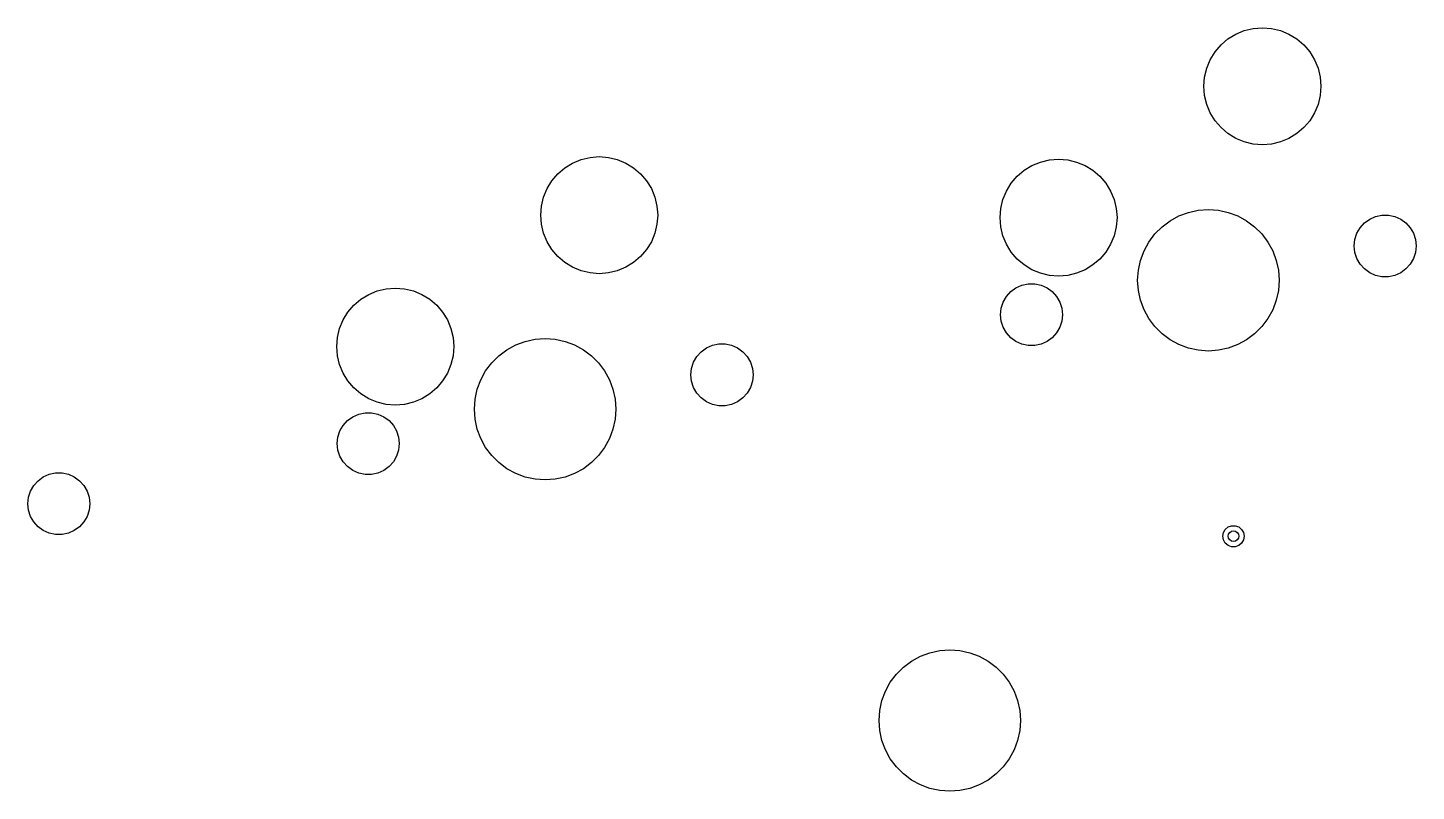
# Model space of a CAD drawing. Extents: x 101 to 518, y -308 to -134.
# Drawn here: x 303.81 to 342.96, y -269.69 to -248.16 of the extents above; entities that cross this region are included whole.
import ezdxf

# ---------------------------------------------------------------- set-up
doc = ezdxf.new("R2010")
doc.units = 0
doc.layers.add('BLACK', color=7, linetype='CONTINUOUS')

msp = doc.modelspace()

# ---------------------------------------------------------------- linework, layer by layer
at = {"layer": 'BLACK', "linetype": 'CONTINUOUS'}
for p, q in [((338.115087, -248.239351), (338.366848, -248.178908)), ((338.366848, -248.178908), (338.624965, -248.158594)), ((338.624965, -248.158594), (338.883082, -248.178908)), ((338.883082, -248.178908), (339.134843, -248.239351)), ((337.458239, -248.641868), (337.655119, -248.473716)), ((337.655119, -248.473716), (337.875881, -248.338433)), ((337.875881, -248.338433), (338.115087, -248.239351)), ((339.134843, -248.239351), (339.374049, -248.338433)), ((339.374049, -248.338433), (339.594811, -248.473716)), ((339.594811, -248.473716), (339.791691, -248.641868)), ((337.154804, -249.05951), (337.290087, -248.838748)), ((337.290087, -248.838748), (337.458239, -248.641868)), ((339.791691, -248.641868), (339.959843, -248.838748)), ((339.959843, -248.838748), (340.095126, -249.05951)), ((336.995279, -249.550477), (337.055722, -249.298716)), ((337.055722, -249.298716), (337.154804, -249.05951)), ((340.095126, -249.05951), (340.194208, -249.298716)), ((340.194208, -249.298716), (340.254651, -249.550477)), ((336.974965, -249.808594), (336.995279, -249.550477)), ((340.254651, -249.550477), (340.274965, -249.808594)), ((336.995279, -250.066711), (336.974965, -249.808594)), ((337.055722, -250.318472), (336.995279, -250.066711)), ((340.254651, -250.066711), (340.194208, -250.318472)), ((340.274965, -249.808594), (340.254651, -250.066711)), ((337.154804, -250.557678), (337.055722, -250.318472)), ((337.290087, -250.77844), (337.154804, -250.557678)), ((340.095126, -250.557678), (339.959843, -250.77844)), ((340.194208, -250.318472), (340.095126, -250.557678)), ((337.458239, -250.97532), (337.290087, -250.77844)), ((339.959843, -250.77844), (339.791691, -250.97532)), ((337.655119, -251.143472), (337.458239, -250.97532)), ((337.875881, -251.278755), (337.655119, -251.143472)), ((338.115087, -251.377837), (337.875881, -251.278755)), ((339.374049, -251.278755), (339.134843, -251.377837)), ((339.594811, -251.143472), (339.374049, -251.278755)), ((339.791691, -250.97532), (339.594811, -251.143472)), ((338.366848, -251.43828), (338.115087, -251.377837)), ((338.624965, -251.458594), (338.366848, -251.43828)), ((338.883082, -251.43828), (338.624965, -251.458594)), ((339.134843, -251.377837), (338.883082, -251.43828)), ((318.758241, -252.276779), (318.955121, -252.108627)), ((318.955121, -252.108627), (319.175883, -251.973344)), ((319.175883, -251.973344), (319.415089, -251.874262)), ((319.415089, -251.874262), (319.66685, -251.813819)), ((319.66685, -251.813819), (319.924967, -251.793505)), ((319.924967, -251.793505), (320.183084, -251.813819)), ((320.183084, -251.813819), (320.434845, -251.874262)), ((320.434845, -251.874262), (320.674051, -251.973344)), ((320.674051, -251.973344), (320.894813, -252.108627)), ((320.894813, -252.108627), (321.091693, -252.276779)), ((331.906442, -252.178686), (332.127204, -252.043403)), ((332.127204, -252.043403), (332.36641, -251.944321)), ((332.36641, -251.944321), (332.618171, -251.883878)), ((332.618171, -251.883878), (332.876288, -251.863564)), ((332.876288, -251.863564), (333.134405, -251.883878)), ((333.134405, -251.883878), (333.386166, -251.944321)), ((333.386166, -251.944321), (333.625372, -252.043403)), ((333.625372, -252.043403), (333.846134, -252.178686)), ((318.454806, -252.694421), (318.590089, -252.473659)), ((318.590089, -252.473659), (318.758241, -252.276779)), ((321.091693, -252.276779), (321.259845, -252.473659)), ((321.259845, -252.473659), (321.395128, -252.694421)), ((331.54141, -252.543718), (331.709562, -252.346838)), ((331.709562, -252.346838), (331.906442, -252.178686)), ((333.846134, -252.178686), (334.043014, -252.346838)), ((334.043014, -252.346838), (334.211166, -252.543718)), ((318.355724, -252.933627), (318.454806, -252.694421)), ((321.395128, -252.694421), (321.49421, -252.933627)), ((331.307045, -253.003686), (331.406127, -252.76448)), ((331.406127, -252.76448), (331.54141, -252.543718)), ((334.211166, -252.543718), (334.346449, -252.76448)), ((334.346449, -252.76448), (334.445531, -253.003686)), ((318.274967, -253.443505), (318.295281, -253.185388)), ((318.295281, -253.185388), (318.355724, -252.933627)), ((321.49421, -252.933627), (321.554653, -253.185388)), ((321.554653, -253.185388), (321.574967, -253.443505)), ((331.226288, -253.513564), (331.246602, -253.255447)), ((331.246602, -253.255447), (331.307045, -253.003686)), ((334.445531, -253.003686), (334.505974, -253.255447)), ((334.505974, -253.255447), (334.526288, -253.513564)), ((336.81718, -253.30631), (337.100942, -253.286015)), ((337.100942, -253.286015), (337.384704, -253.30631)), ((318.295281, -253.701622), (318.274967, -253.443505)), ((321.574967, -253.443505), (321.554653, -253.701622)), ((331.246602, -253.771681), (331.226288, -253.513564)), ((334.526288, -253.513564), (334.505974, -253.771681)), ((335.795215, -253.773026), (336.022958, -253.60254)), ((336.022958, -253.60254), (336.272646, -253.4662)), ((336.272646, -253.4662), (336.539195, -253.366782)), ((336.539195, -253.366782), (336.81718, -253.30631)), ((337.384704, -253.30631), (337.662689, -253.366782)), ((337.662689, -253.366782), (337.929238, -253.4662)), ((337.929238, -253.4662), (338.178926, -253.60254)), ((338.178926, -253.60254), (338.406669, -253.773026)), ((341.379718, -253.796293), (341.502119, -253.660353)), ((341.502119, -253.660353), (341.650108, -253.552833)), ((341.650108, -253.552833), (341.817218, -253.478431)), ((341.817218, -253.478431), (341.996146, -253.440398)), ((341.996146, -253.440398), (342.17907, -253.440398)), ((342.17907, -253.440398), (342.357998, -253.478431)), ((342.357998, -253.478431), (342.525108, -253.552833)), ((342.525108, -253.552833), (342.673097, -253.660353)), ((342.673097, -253.660353), (342.795498, -253.796293)), ((318.355724, -253.953383), (318.295281, -253.701622)), ((318.454806, -254.192589), (318.355724, -253.953383)), ((321.49421, -253.953383), (321.395128, -254.192589)), ((321.554653, -253.701622), (321.49421, -253.953383)), ((331.307045, -254.023442), (331.246602, -253.771681)), ((331.406127, -254.262648), (331.307045, -254.023442)), ((334.445531, -254.023442), (334.346449, -254.262648)), ((334.505974, -253.771681), (334.445531, -254.023442)), ((335.423567, -254.201931), (335.594053, -253.974188)), ((335.594053, -253.974188), (335.795215, -253.773026)), ((338.406669, -253.773026), (338.607831, -253.974188)), ((338.607831, -253.974188), (338.778317, -254.201931)), ((341.231729, -254.128682), (341.288256, -253.95471)), ((341.288256, -253.95471), (341.379718, -253.796293)), ((342.795498, -253.796293), (342.88696, -253.95471)), ((342.88696, -253.95471), (342.943487, -254.128682)), ((318.590089, -254.413351), (318.454806, -254.192589)), ((318.758241, -254.610231), (318.590089, -254.413351)), ((321.259845, -254.413351), (321.091693, -254.610231)), ((321.395128, -254.192589), (321.259845, -254.413351)), ((331.54141, -254.48341), (331.406127, -254.262648)), ((334.346449, -254.262648), (334.211166, -254.48341)), ((335.187809, -254.718168), (335.287227, -254.451619)), ((335.287227, -254.451619), (335.423567, -254.201931)), ((338.778317, -254.201931), (338.914657, -254.451619)), ((338.914657, -254.451619), (339.014075, -254.718168)), ((341.212608, -254.310605), (341.231729, -254.128682)), ((341.231729, -254.492528), (341.212608, -254.310605)), ((342.943487, -254.128682), (342.962608, -254.310605)), ((342.962608, -254.310605), (342.943487, -254.492528)), ((318.955121, -254.778383), (318.758241, -254.610231)), ((319.175883, -254.913666), (318.955121, -254.778383)), ((320.894813, -254.778383), (320.674051, -254.913666)), ((321.091693, -254.610231), (320.894813, -254.778383)), ((331.709562, -254.68029), (331.54141, -254.48341)), ((331.906442, -254.848442), (331.709562, -254.68029)), ((332.127204, -254.983725), (331.906442, -254.848442)), ((333.846134, -254.848442), (333.625372, -254.983725)), ((334.043014, -254.68029), (333.846134, -254.848442)), ((334.211166, -254.48341), (334.043014, -254.68029)), ((335.127337, -254.996153), (335.187809, -254.718168)), ((339.014075, -254.718168), (339.074547, -254.996153)), ((341.288256, -254.6665), (341.231729, -254.492528)), ((341.379718, -254.824917), (341.288256, -254.6665)), ((341.502119, -254.960857), (341.379718, -254.824917)), ((342.795498, -254.824917), (342.673097, -254.960857)), ((342.88696, -254.6665), (342.795498, -254.824917)), ((342.943487, -254.492528), (342.88696, -254.6665)), ((319.415089, -255.012748), (319.175883, -254.913666)), ((319.66685, -255.073191), (319.415089, -255.012748)), ((319.924967, -255.093505), (319.66685, -255.073191)), ((320.183084, -255.073191), (319.924967, -255.093505)), ((320.434845, -255.012748), (320.183084, -255.073191)), ((320.674051, -254.913666), (320.434845, -255.012748)), ((332.36641, -255.082807), (332.127204, -254.983725)), ((332.618171, -255.14325), (332.36641, -255.082807)), ((332.876288, -255.163564), (332.618171, -255.14325)), ((333.134405, -255.14325), (332.876288, -255.163564)), ((333.386166, -255.082807), (333.134405, -255.14325)), ((333.625372, -254.983725), (333.386166, -255.082807)), ((335.107042, -255.279915), (335.127337, -254.996153)), ((339.074547, -254.996153), (339.094842, -255.279915)), ((341.650108, -255.068377), (341.502119, -254.960857)), ((341.817218, -255.142779), (341.650108, -255.068377)), ((341.996146, -255.180812), (341.817218, -255.142779)), ((342.17907, -255.180812), (341.996146, -255.180812)), ((342.357998, -255.142779), (342.17907, -255.180812)), ((342.525108, -255.068377), (342.357998, -255.142779)), ((342.673097, -254.960857), (342.525108, -255.068377)), ((313.427206, -255.678314), (313.666412, -255.579232)), ((313.666412, -255.579232), (313.918173, -255.518789)), ((313.918173, -255.518789), (314.17629, -255.498475)), ((314.17629, -255.498475), (314.434407, -255.518789)), ((314.434407, -255.518789), (314.686168, -255.579232)), ((314.686168, -255.579232), (314.925374, -255.678314)), ((331.406386, -255.734913), (331.528787, -255.598973)), ((331.528787, -255.598973), (331.676776, -255.491453)), ((331.676776, -255.491453), (331.843886, -255.417051)), ((331.843886, -255.417051), (332.022814, -255.379018)), ((332.022814, -255.379018), (332.205738, -255.379018)), ((332.205738, -255.379018), (332.384666, -255.417051)), ((332.384666, -255.417051), (332.551776, -255.491453)), ((332.551776, -255.491453), (332.699765, -255.598973)), ((332.699765, -255.598973), (332.822166, -255.734913)), ((335.127337, -255.563677), (335.107042, -255.279915)), ((335.187809, -255.841662), (335.127337, -255.563677)), ((339.074547, -255.563677), (339.014075, -255.841662)), ((339.094842, -255.279915), (339.074547, -255.563677)), ((312.841412, -256.178629), (313.009564, -255.981749)), ((313.009564, -255.981749), (313.206444, -255.813597)), ((313.206444, -255.813597), (313.427206, -255.678314)), ((314.925374, -255.678314), (315.146136, -255.813597)), ((315.146136, -255.813597), (315.343016, -255.981749)), ((315.343016, -255.981749), (315.511168, -256.178629)), ((331.258397, -256.067302), (331.314924, -255.89333)), ((331.314924, -255.89333), (331.406386, -255.734913)), ((332.822166, -255.734913), (332.913628, -255.89333)), ((332.913628, -255.89333), (332.970155, -256.067302)), ((335.287227, -256.108211), (335.187809, -255.841662)), ((339.014075, -255.841662), (338.914657, -256.108211)), ((312.607047, -256.638597), (312.706129, -256.399391)), ((312.706129, -256.399391), (312.841412, -256.178629)), ((315.511168, -256.178629), (315.646451, -256.399391)), ((315.646451, -256.399391), (315.745533, -256.638597)), ((331.239276, -256.249225), (331.258397, -256.067302)), ((331.258397, -256.431148), (331.239276, -256.249225)), ((331.314924, -256.60512), (331.258397, -256.431148)), ((332.970155, -256.431148), (332.913628, -256.60512)), ((332.970155, -256.067302), (332.989276, -256.249225)), ((332.989276, -256.249225), (332.970155, -256.431148)), ((335.423567, -256.357899), (335.287227, -256.108211)), ((335.594053, -256.585642), (335.423567, -256.357899)), ((338.778317, -256.357899), (338.607831, -256.585642)), ((338.914657, -256.108211), (338.778317, -256.357899)), ((312.546604, -256.890358), (312.607047, -256.638597)), ((315.745533, -256.638597), (315.805976, -256.890358)), ((331.406386, -256.763537), (331.314924, -256.60512)), ((331.528787, -256.899477), (331.406386, -256.763537)), ((332.822166, -256.763537), (332.699765, -256.899477)), ((332.913628, -256.60512), (332.822166, -256.763537)), ((335.795215, -256.786804), (335.594053, -256.585642)), ((336.022958, -256.95729), (335.795215, -256.786804)), ((338.406669, -256.786804), (338.178926, -256.95729)), ((338.607831, -256.585642), (338.406669, -256.786804)), ((312.52629, -257.148475), (312.546604, -256.890358)), ((312.546604, -257.406592), (312.52629, -257.148475)), ((315.805976, -256.890358), (315.82629, -257.148475)), ((315.82629, -257.148475), (315.805976, -257.406592)), ((317.32296, -257.237451), (317.572648, -257.101111)), ((317.572648, -257.101111), (317.839197, -257.001693)), ((317.839197, -257.001693), (318.117182, -256.941221)), ((318.117182, -256.941221), (318.400944, -256.920926)), ((318.400944, -256.920926), (318.684706, -256.941221)), ((318.684706, -256.941221), (318.962691, -257.001693)), ((318.962691, -257.001693), (319.22924, -257.101111)), ((319.22924, -257.101111), (319.478928, -257.237451)), ((322.802121, -257.295264), (322.95011, -257.187744)), ((322.95011, -257.187744), (323.11722, -257.113342)), ((323.11722, -257.113342), (323.296148, -257.075309)), ((323.296148, -257.075309), (323.479072, -257.075309)), ((323.479072, -257.075309), (323.658, -257.113342)), ((323.658, -257.113342), (323.82511, -257.187744)), ((323.82511, -257.187744), (323.973099, -257.295264)), ((331.676776, -257.006997), (331.528787, -256.899477)), ((331.843886, -257.081399), (331.676776, -257.006997)), ((332.022814, -257.119432), (331.843886, -257.081399)), ((332.205738, -257.119432), (332.022814, -257.119432)), ((332.384666, -257.081399), (332.205738, -257.119432)), ((332.551776, -257.006997), (332.384666, -257.081399)), ((332.699765, -256.899477), (332.551776, -257.006997)), ((336.272646, -257.09363), (336.022958, -256.95729)), ((336.539195, -257.193048), (336.272646, -257.09363)), ((336.81718, -257.25352), (336.539195, -257.193048)), ((337.662689, -257.193048), (337.384704, -257.25352)), ((337.929238, -257.09363), (337.662689, -257.193048)), ((338.178926, -256.95729), (337.929238, -257.09363)), ((312.607047, -257.658353), (312.546604, -257.406592)), ((315.805976, -257.406592), (315.745533, -257.658353)), ((316.894055, -257.609099), (317.095217, -257.407937)), ((317.095217, -257.407937), (317.32296, -257.237451)), ((319.478928, -257.237451), (319.706671, -257.407937)), ((319.706671, -257.407937), (319.907833, -257.609099)), ((322.531731, -257.763593), (322.588258, -257.589621)), ((322.588258, -257.589621), (322.67972, -257.431204)), ((322.67972, -257.431204), (322.802121, -257.295264)), ((323.973099, -257.295264), (324.0955, -257.431204)), ((324.0955, -257.431204), (324.186962, -257.589621)), ((324.186962, -257.589621), (324.243489, -257.763593)), ((337.100942, -257.273815), (336.81718, -257.25352)), ((337.384704, -257.25352), (337.100942, -257.273815)), ((312.706129, -257.897559), (312.607047, -257.658353)), ((312.841412, -258.118321), (312.706129, -257.897559)), ((315.646451, -257.897559), (315.511168, -258.118321)), ((315.745533, -257.658353), (315.646451, -257.897559)), ((316.587229, -258.08653), (316.723569, -257.836842)), ((316.723569, -257.836842), (316.894055, -257.609099)), ((319.907833, -257.609099), (320.078319, -257.836842)), ((320.078319, -257.836842), (320.214659, -258.08653)), ((322.51261, -257.945516), (322.531731, -257.763593)), ((322.531731, -258.127439), (322.51261, -257.945516)), ((324.243489, -257.763593), (324.26261, -257.945516)), ((324.26261, -257.945516), (324.243489, -258.127439)), ((313.009564, -258.315201), (312.841412, -258.118321)), ((313.206444, -258.483353), (313.009564, -258.315201)), ((315.343016, -258.315201), (315.146136, -258.483353)), ((315.511168, -258.118321), (315.343016, -258.315201)), ((316.427339, -258.631064), (316.487811, -258.353079)), ((316.487811, -258.353079), (316.587229, -258.08653)), ((320.214659, -258.08653), (320.314077, -258.353079)), ((320.314077, -258.353079), (320.374549, -258.631064)), ((322.588258, -258.301411), (322.531731, -258.127439)), ((322.67972, -258.459828), (322.588258, -258.301411)), ((324.186962, -258.301411), (324.0955, -258.459828)), ((324.243489, -258.127439), (324.186962, -258.301411)), ((313.427206, -258.618636), (313.206444, -258.483353)), ((313.666412, -258.717718), (313.427206, -258.618636)), ((313.918173, -258.778161), (313.666412, -258.717718)), ((314.17629, -258.798475), (313.918173, -258.778161)), ((314.434407, -258.778161), (314.17629, -258.798475)), ((314.686168, -258.717718), (314.434407, -258.778161)), ((314.925374, -258.618636), (314.686168, -258.717718)), ((315.146136, -258.483353), (314.925374, -258.618636)), ((316.407044, -258.914826), (316.427339, -258.631064)), ((320.374549, -258.631064), (320.394844, -258.914826)), ((322.802121, -258.595768), (322.67972, -258.459828)), ((322.95011, -258.703288), (322.802121, -258.595768)), ((323.11722, -258.77769), (322.95011, -258.703288)), ((323.296148, -258.815723), (323.11722, -258.77769)), ((323.658, -258.77769), (323.479072, -258.815723)), ((323.82511, -258.703288), (323.658, -258.77769)), ((323.973099, -258.595768), (323.82511, -258.703288)), ((324.0955, -258.459828), (323.973099, -258.595768)), ((312.828789, -259.233884), (312.976778, -259.126364)), ((312.976778, -259.126364), (313.143888, -259.051962)), ((313.143888, -259.051962), (313.322816, -259.013929)), ((313.322816, -259.013929), (313.50574, -259.013929)), ((313.50574, -259.013929), (313.684668, -259.051962)), ((313.684668, -259.051962), (313.851778, -259.126364)), ((313.851778, -259.126364), (313.999767, -259.233884)), ((316.427339, -259.198588), (316.407044, -258.914826)), ((320.394844, -258.914826), (320.374549, -259.198588)), ((323.479072, -258.815723), (323.296148, -258.815723)), ((312.558399, -259.702213), (312.614926, -259.528241)), ((312.614926, -259.528241), (312.706388, -259.369824)), ((312.706388, -259.369824), (312.828789, -259.233884)), ((313.999767, -259.233884), (314.122168, -259.369824)), ((314.122168, -259.369824), (314.21363, -259.528241)), ((314.21363, -259.528241), (314.270157, -259.702213)), ((316.487811, -259.476573), (316.427339, -259.198588)), ((316.587229, -259.743122), (316.487811, -259.476573)), ((320.314077, -259.476573), (320.214659, -259.743122)), ((320.374549, -259.198588), (320.314077, -259.476573)), ((312.539278, -259.884136), (312.558399, -259.702213)), ((312.558399, -260.066059), (312.539278, -259.884136)), ((314.270157, -259.702213), (314.289278, -259.884136)), ((314.289278, -259.884136), (314.270157, -260.066059)), ((316.723569, -259.99281), (316.587229, -259.743122)), ((320.214659, -259.743122), (320.078319, -259.99281)), ((312.614926, -260.240031), (312.558399, -260.066059)), ((312.706388, -260.398448), (312.614926, -260.240031)), ((314.21363, -260.240031), (314.122168, -260.398448)), ((314.270157, -260.066059), (314.21363, -260.240031)), ((316.894055, -260.220553), (316.723569, -259.99281)), ((317.095217, -260.421715), (316.894055, -260.220553)), ((319.907833, -260.220553), (319.706671, -260.421715)), ((320.078319, -259.99281), (319.907833, -260.220553)), ((304.417222, -260.748254), (304.59615, -260.710221)), ((304.59615, -260.710221), (304.779074, -260.710221)), ((304.779074, -260.710221), (304.958002, -260.748254)), ((312.828789, -260.534388), (312.706388, -260.398448)), ((312.976778, -260.641908), (312.828789, -260.534388)), ((313.143888, -260.71631), (312.976778, -260.641908)), ((313.322816, -260.754343), (313.143888, -260.71631)), ((313.684668, -260.71631), (313.50574, -260.754343)), ((313.851778, -260.641908), (313.684668, -260.71631)), ((313.999767, -260.534388), (313.851778, -260.641908)), ((314.122168, -260.398448), (313.999767, -260.534388)), ((317.32296, -260.592201), (317.095217, -260.421715)), ((317.572648, -260.728541), (317.32296, -260.592201)), ((317.839197, -260.827959), (317.572648, -260.728541)), ((319.22924, -260.728541), (318.962691, -260.827959)), ((319.478928, -260.592201), (319.22924, -260.728541)), ((319.706671, -260.421715), (319.478928, -260.592201)), ((303.88826, -261.224533), (303.979722, -261.066116)), ((303.979722, -261.066116), (304.102123, -260.930176)), ((304.102123, -260.930176), (304.250112, -260.822656)), ((304.250112, -260.822656), (304.417222, -260.748254)), ((304.958002, -260.748254), (305.125112, -260.822656)), ((305.125112, -260.822656), (305.273101, -260.930176)), ((305.273101, -260.930176), (305.395502, -261.066116)), ((305.395502, -261.066116), (305.486964, -261.224533)), ((313.50574, -260.754343), (313.322816, -260.754343)), ((318.117182, -260.888431), (317.839197, -260.827959)), ((318.400944, -260.908726), (318.117182, -260.888431)), ((318.684706, -260.888431), (318.400944, -260.908726)), ((318.962691, -260.827959), (318.684706, -260.888431)), ((303.812612, -261.580428), (303.831733, -261.398505)), ((303.831733, -261.398505), (303.88826, -261.224533)), ((305.486964, -261.224533), (305.543491, -261.398505)), ((305.543491, -261.398505), (305.562612, -261.580428)), ((303.831733, -261.762351), (303.812612, -261.580428)), ((303.88826, -261.936323), (303.831733, -261.762351)), ((305.543491, -261.762351), (305.486964, -261.936323)), ((305.562612, -261.580428), (305.543491, -261.762351)), ((303.979722, -262.09474), (303.88826, -261.936323)), ((304.102123, -262.23068), (303.979722, -262.09474)), ((304.250112, -262.3382), (304.102123, -262.23068)), ((305.273101, -262.23068), (305.125112, -262.3382)), ((305.395502, -262.09474), (305.273101, -262.23068)), ((305.486964, -261.936323), (305.395502, -262.09474)), ((337.527832, -262.393705), (337.579927, -262.303475)), ((337.579927, -262.303475), (337.65974, -262.236503)), ((337.65974, -262.236503), (337.757646, -262.200869)), ((337.757646, -262.200869), (337.861834, -262.200869)), ((337.861834, -262.200869), (337.95974, -262.236503)), ((337.95974, -262.236503), (338.039553, -262.303475)), ((338.039553, -262.303475), (338.091648, -262.393705)), ((304.417222, -262.412602), (304.250112, -262.3382)), ((304.59615, -262.450635), (304.417222, -262.412602)), ((304.779074, -262.450635), (304.59615, -262.450635)), ((304.958002, -262.412602), (304.779074, -262.450635)), ((305.125112, -262.3382), (304.958002, -262.412602)), ((337.50974, -262.496311), (337.527832, -262.393705)), ((337.527832, -262.598917), (337.50974, -262.496311)), ((337.579927, -262.689147), (337.527832, -262.598917)), ((337.65974, -262.756119), (337.579927, -262.689147)), ((338.039553, -262.689147), (337.95974, -262.756119)), ((338.091648, -262.598917), (338.039553, -262.689147)), ((338.091648, -262.393705), (338.10974, -262.496311)), ((338.10974, -262.496311), (338.091648, -262.598917)), ((337.757646, -262.791753), (337.65974, -262.756119)), ((337.861834, -262.791753), (337.757646, -262.791753)), ((337.95974, -262.756119), (337.861834, -262.791753)), ((328.98243, -265.880321), (329.248979, -265.780903)), ((329.248979, -265.780903), (329.526964, -265.720431)), ((329.526964, -265.720431), (329.810726, -265.700136)), ((329.810726, -265.700136), (330.094488, -265.720431)), ((330.094488, -265.720431), (330.372473, -265.780903)), ((330.372473, -265.780903), (330.639022, -265.880321)), ((328.303837, -266.388309), (328.504999, -266.187147)), ((328.504999, -266.187147), (328.732742, -266.016661)), ((328.732742, -266.016661), (328.98243, -265.880321)), ((330.639022, -265.880321), (330.88871, -266.016661)), ((330.88871, -266.016661), (331.116453, -266.187147)), ((331.116453, -266.187147), (331.317615, -266.388309)), ((328.133351, -266.616052), (328.303837, -266.388309)), ((331.317615, -266.388309), (331.488101, -266.616052)), ((327.897593, -267.132289), (327.997011, -266.86574)), ((327.997011, -266.86574), (328.133351, -266.616052)), ((331.488101, -266.616052), (331.624441, -266.86574)), ((331.624441, -266.86574), (331.723859, -267.132289)), ((327.837121, -267.410274), (327.897593, -267.132289)), ((331.723859, -267.132289), (331.784331, -267.410274)), ((327.816826, -267.694036), (327.837121, -267.410274)), ((327.837121, -267.977798), (327.816826, -267.694036)), ((331.784331, -267.410274), (331.804626, -267.694036)), ((331.804626, -267.694036), (331.784331, -267.977798)), ((327.897593, -268.255783), (327.837121, -267.977798)), ((331.784331, -267.977798), (331.723859, -268.255783)), ((327.997011, -268.522332), (327.897593, -268.255783)), ((328.133351, -268.77202), (327.997011, -268.522332)), ((331.624441, -268.522332), (331.488101, -268.77202)), ((331.723859, -268.255783), (331.624441, -268.522332)), ((328.303837, -268.999763), (328.133351, -268.77202)), ((331.488101, -268.77202), (331.317615, -268.999763)), ((328.504999, -269.200925), (328.303837, -268.999763)), ((328.732742, -269.371411), (328.504999, -269.200925)), ((331.116453, -269.200925), (330.88871, -269.371411)), ((331.317615, -268.999763), (331.116453, -269.200925)), ((328.98243, -269.507751), (328.732742, -269.371411)), ((329.248979, -269.607169), (328.98243, -269.507751)), ((329.526964, -269.667641), (329.248979, -269.607169)), ((329.810726, -269.687936), (329.526964, -269.667641)), ((330.094488, -269.667641), (329.810726, -269.687936)), ((330.372473, -269.607169), (330.094488, -269.667641)), ((330.639022, -269.507751), (330.372473, -269.607169)), ((330.88871, -269.371411), (330.639022, -269.507751))]:
    msp.add_line(p, q, dxfattribs=at)
at = {"layer": 'BLACK'}
msp.add_circle((337.80974, -262.496311), 0.15, dxfattribs=at)

doc.saveas('drawing.dxf')
